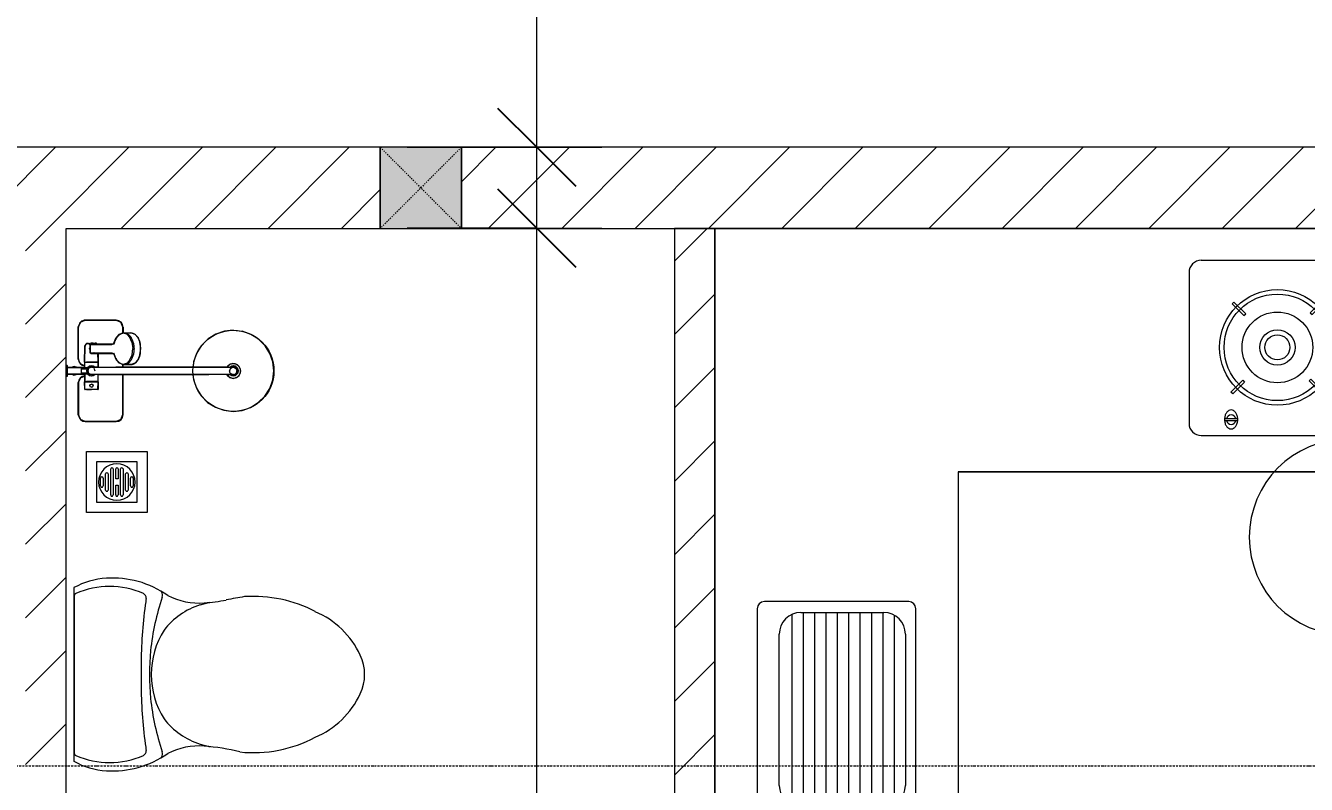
# Model space of a CAD drawing. Header units: millimetres. Extents: x 962 to 241049, y -15958 to 84407.
# Drawn here: x 148957 to 152115, y 31966 to 33837 of the extents above; entities that cross this region are included whole.
import ezdxf

# ---------------------------------------------------------------- set-up
doc = ezdxf.new("R2010")
doc.units = ezdxf.units.MM
for name, pattern in [('Dash', [6, 3, -3]), ('Dash Dot 3_16_', [7.9375, 4.7625, -1.5875, 0, -1.5875]), ('Grid Line', [22.225, 12.7, -3.175, 3.175, -3.175])]:
    doc.linetypes.add(name, pattern=pattern)
for name, color, linetype, lineweight in [('0-1', 7, 'Continuous', 5), ('A-ANNO-DIMS', 211, 'Continuous', 9), ('A-ANNO-DIMS-160', 211, 'Continuous', 9), ('A-DOOR-IDEN', 31, 'Continuous', 9), ('A-FLOR-2', 9, 'Continuous', 9), ('A-WALL', 113, 'Continuous', 9), ('A-WALL-1', 253, 'Continuous', 18), ('A-WALL-3', 113, 'Continuous', 18), ('A-WALL-PATT-1', 10, 'Continuous', 9), ('A-WALL-PATT-2', 111, 'Continuous', 9), ('G-ANNO-SYMB-1', 111, 'Dash Dot 3_16_', 18), ('I-FURN', 30, 'Continuous', 9), ('I-FURN-1', 254, 'Continuous', 9), ('M-EQPM-1', 254, 'Continuous', 9), ('P-SANR-FIXT', 6, 'Continuous', 9), ('P-SANR-FIXT-1', 254, 'Continuous', 9), ('S-COLS', 52, 'Continuous', 9), ('S-COLS-1', 52, 'Continuous', 5), ('S-COLS-6', 52, 'Continuous', 18), ('S-COLS-7', 52, 'Dash', 9), ('S-COLS-HDLN', 52, 'Dash', 9), ('S-GRID-1', 1, 'Grid Line', 9)]:
    doc.layers.add(name, color=color, linetype=linetype, lineweight=lineweight)
doc.styles.add('UTM Avo', font='UTM Avo.ttf', dxfattribs={"width": 0.9, "height": 400})
doc.dimstyles.new('1_Dim_chi_tiet_2_5', dxfattribs={"dimscale": 304.8, "dimtxt": 399.720379, "dimasz": 0.629921, "dimexe": 0.524934, "dimexo": 0.0625, "dimgap": 0.052493, "dimtad": 1, "dimdec": 0, "dimrnd": 5, "dimzin": 0, "dimdsep": 46, "dimtxsty": 'UTM Avo', "dimblk1": 'OBLIQUE', "dimblk2": 'OBLIQUE', "dimsah": 1, "dimcen": 0.09, "dimdle": 0.524934, "dimazin": 0, "dimtfac": 1, "dimtdec": 4, "dimtix": 1, "dimtmove": 0, "dimatfit": 3, "dimfxl": 1.049869, "dimfxlon": 1, "dimtvp": 1, "dimtolj": 1, "dimtzin": 0, "dimarcsym": 2})
pattern_1 = [(45, (63179.03, 0), (-90.50967, 90.50967), [])]

# ---------------------------------------------------------------- blocks, each defined once
blk = doc.blocks.new('HE BEP B_ - HE BEP B_-440115-TKCS_MB TẦNG 1')
at = {"layer": 'I-FURN'}
for p, q in [((599.3, 521.3), (1380.9, 521.3)), ((569.3, 491.3), (569.3, 119.3)), ((1410.9, 491.3), (1410.9, 119.3)), ((679.8, 418.4), (675.4, 414)), ((675.4, 414), (704.6, 384.9)), ((709, 389.3), (679.8, 418.4)), ((897.4, 421.2), (868.3, 392)), ((872.7, 387.6), (901.8, 416.8)), ((901.8, 416.8), (897.4, 421.2)), ((1078.5, 416.8), (1082.9, 421.2)), ((1107.6, 387.6), (1078.5, 416.8)), ((1082.9, 421.2), (1112, 392)), ((1271.3, 389.3), (1300.4, 418.4)), ((1304.8, 414), (1275.7, 384.9)), ((1300.4, 418.4), (1304.8, 414)), ((704.6, 384.9), (709, 389.3)), ((868.3, 392), (872.7, 387.6)), ((1112, 392), (1107.6, 387.6)), ((1275.7, 384.9), (1271.3, 389.3)), ((672.7, 196.4), (701.8, 225.6)), ((706.2, 221.2), (677.1, 192.1)), ((701.8, 225.6), (706.2, 221.2)), ((865.5, 223.9), (869.9, 228.3)), ((894.6, 194.8), (865.5, 223.9)), ((869.9, 228.3), (899, 199.2)), ((1110.3, 228.3), (1081.2, 199.2)), ((1085.6, 194.8), (1114.7, 223.9)), ((1114.7, 223.9), (1110.3, 228.3)), ((1278.4, 225.6), (1274, 221.2)), ((1274, 221.2), (1303.2, 192.1)), ((1307.6, 196.4), (1278.4, 225.6)), ((677.1, 192.1), (672.7, 196.4)), ((899, 199.2), (894.6, 194.8)), ((1081.2, 199.2), (1085.6, 194.8)), ((1303.2, 192.1), (1307.6, 196.4)), ((656.9, 130.4), (656.9, 126.5)), ((689.4, 130.4), (656.9, 130.4)), ((656.9, 126.5), (689.4, 126.5)), ((689.4, 126.5), (689.4, 130.4)), ((1290.8, 126.5), (1290.8, 130.4)), ((1290.8, 130.4), (1323.3, 130.4)), ((1323.3, 126.5), (1290.8, 126.5)), ((1323.3, 130.4), (1323.3, 126.5)), ((599.3, 89.3), (1380.9, 89.3))]:
    blk.add_line(p, q, dxfattribs=at)
for centre, radius in [((787.2, 306.6), 142.6), ((1193, 306.6), 142.6), ((787.2, 306.6), 131.3), ((1193, 306.6), 131.3), ((787.2, 306.6), 87.2), ((1193, 306.6), 87.2), ((787.2, 306.6), 43.6), ((1193, 306.6), 43.6), ((787.2, 306.6), 30.9), ((1193, 306.6), 30.9)]:
    blk.add_circle(centre, radius, dxfattribs=at)
for centre, radius, start, end in [((599.3, 491.3), 30, 90, 180), ((1380.9, 491.3), 30, 0, 90), ((690.4, 128.8), 33.5, 163.9419, 180), ((690.4, 128.8), 33.5, 180, 196.0581), ((681.9, 131.3), 24.7, 145.204, 163.9419), ((673.1, 128.4), 11.6, 9.9102, 170.0898), ((673.1, 128.4), 11.6, 189.7177, 350.2823), ((676.6, 135), 18.1, 120.7976, 145.204), ((673.2, 140.7), 11.5, 90, 120.7976), ((673.2, 140.7), 11.5, 59.2024, 90), ((669.8, 135), 18.1, 34.796, 59.2024), ((664.4, 131.3), 24.7, 16.0581, 34.796), ((655.9, 128.8), 33.5, 0, 16.0581), ((655.9, 128.8), 33.5, 343.9419, 0), ((1324.3, 128.8), 33.5, 163.9419, 180), ((1324.3, 128.8), 33.5, 180, 196.0581), ((1315.8, 131.3), 24.7, 145.204, 163.9419), ((1310.5, 135), 18.1, 120.7976, 145.204), ((1307.2, 128.4), 11.6, 9.9102, 170.0898), ((1307.2, 128.4), 11.6, 189.7177, 350.2823), ((1307.1, 140.7), 11.5, 90, 120.7976), ((1307.1, 140.7), 11.5, 59.2024, 90), ((1303.7, 135), 18.1, 34.796, 59.2024), ((1298.3, 131.3), 24.7, 16.0581, 34.796), ((1289.8, 128.8), 33.5, 0, 16.0581), ((1289.8, 128.8), 33.5, 343.9419, 0), ((599.3, 119.3), 30, 180, 270), ((681.9, 126.4), 24.7, 196.0581, 214.796), ((676.6, 122.6), 18.1, 214.796, 239.2024), ((673.2, 116.9), 11.5, 239.2024, 270), ((673.2, 116.9), 11.5, 270, 300.7976), ((669.8, 122.6), 18.1, 300.7976, 325.204), ((664.4, 126.4), 24.7, 325.204, 343.9419), ((1315.8, 126.4), 24.7, 196.0581, 214.796), ((1310.5, 122.6), 18.1, 214.796, 239.2024), ((1307.1, 116.9), 11.5, 239.2024, 270), ((1307.1, 116.9), 11.5, 270, 300.7976), ((1303.7, 122.6), 18.1, 300.7976, 325.204), ((1298.3, 126.4), 24.7, 325.204, 343.9419), ((1380.9, 119.3), 30, 270, 0)]:
    blk.add_arc(centre, radius, start, end, dxfattribs=at)
at = {"layer": 'I-FURN-1'}
for p, q in [((2000, 600), (2000, 0)), ((2000, 0), (2000, 600)), ((2000, 0), (0, 0)), ((0, 0), (2000, 0)), ((0, 0), (0, -1600)), ((0, 0), (0, -1600)), ((-495.6, -337.9), (-495.6, -1182.5)), ((-121.9, -320.4), (-478.1, -320.4)), ((-388, -347.1), (-183.5, -347.1)), ((-382.2, -347.1), (-382.2, -827.2)), ((-354.2, -347.1), (-354.2, -827.2)), ((-326.2, -347.1), (-326.2, -827.2)), ((-298.2, -347.1), (-298.2, -827.2)), ((-270.2, -347.1), (-270.2, -827.2)), ((-242.2, -347.1), (-242.2, -827.2)), ((-214.2, -347.1), (-214.2, -827.2)), ((-186.2, -347.1), (-186.2, -827.2)), ((-104.4, -1182.5), (-104.4, -337.9)), ((-410.2, -351.9), (-410.2, -822.3)), ((-158.2, -353.5), (-158.2, -820.8)), ((-441.3, -773.8), (-441.3, -400.4)), ((-130.2, -400.4), (-130.2, -773.8)), ((-183.5, -827.2), (-388, -827.2)), ((-371.1, -881.2), (-184.4, -881.2)), ((-424.5, -1120), (-424.5, -934.5)), ((-131.1, -934.5), (-131.1, -1120)), ((-453.5, -1016.6), (-446.4, -1004.2)), ((-314.6, -1078.3), (-419.7, -999.4)), ((-444.4, -1042.1), (-323.5, -1093.7)), ((-323.5, -1093.7), (-314.6, -1078.3)), ((-478.1, -1200), (-121.9, -1200)), ((-184.4, -1173.3), (-371.1, -1173.3)), ((0, -1600), (-600, -1600)), ((0, -1600), (-600, -1600))]:
    blk.add_line(p, q, dxfattribs=at)
for centre, radius in [((-451.1, -961.5), 17.8), ((-317.8, -1028.4), 22.2), ((-451.1, -1068.2), 17.8)]:
    blk.add_circle(centre, radius, dxfattribs=at)
for centre, radius, start, end in [((-478.1, -337.9), 17.5, 90, 180), ((-388, -400.4), 53.3, 90, 180), ((-183.5, -400.4), 53.3, 0, 90), ((-121.9, -337.9), 17.5, 360, 90), ((-388, -773.8), 53.3, 180, 270), ((-183.5, -773.8), 53.3, 270, 0), ((-371.1, -934.5), 53.3, 90, 180), ((-184.4, -934.5), 53.3, 0, 90), ((-431, -1013.1), 17.8, 50.5382, 150.0479), ((-438.1, -1025.5), 17.8, 150.0479, 249.4621), ((-371.1, -1120), 53.3, 180, 270), ((-184.4, -1120), 53.3, 270, 0), ((-478.1, -1182.5), 17.5, 180, 270), ((-121.9, -1182.5), 17.5, 270, 360)]:
    blk.add_arc(centre, radius, start, end, dxfattribs=at)
blk = doc.blocks.new('93925000_0001 - 93925000_top_dwg_93925000_T-348115-TKCS_MB TẦNG 1')
at = {"layer": 'P-SANR-FIXT'}
for p, q in [((-29.3, -30.4), (-108, -30.4)), ((29.3, -30.4), (108, -30.4)), ((-125, -47.4), (-125, -123.4)), ((-46.3, -78.4), (-46.3, -46.7)), ((-27.2, -47.1), (-26.1, -47.1)), ((-9, -412.5), (-9, -62.5)), ((9, -62.5), (9, -412.5)), ((21.5, -45.9), (60.6, -46.7)), ((125, -47.4), (125, -123.4)), ((-27.2, -77.9), (-26.1, -77.9)), ((43, -78.7), (21.5, -79.2)), ((43, -64.7), (43, -117.7)), ((65.8, -117.7), (65.8, -64.7)), ((42.7, -117.9), (42.7, -117.9)), ((43.2, -117.6), (43.2, -117.5)), ((65.6, -117.5), (65.6, -117.6)), ((66.1, -117.9), (66.1, -117.9)), ((-108, -140.4), (-9, -140.4)), ((9, -140.4), (16.1, -140.4)), ((15.4, -159.1), (15.8, -143.3)), ((108, -140.4), (92.7, -140.4)), ((93, -143.3), (93.4, -159.1))]:
    blk.add_line(p, q, dxfattribs=at)
at = {"layer": 'P-SANR-FIXT', "flags": 128}
for points in [[(-45.8, -46.1), (-27.2, -46.1), (-27.2, -78.9), (-45.8, -78.9)], [(-26.1, -46), (-26.1, -78.9), (-9, -79)], [(21.5, -47.4), (21.5, -79.1), (9, -79)]]:
    blk.add_lwpolyline(points, dxfattribs=at)
at = {"layer": 'P-SANR-FIXT'}
for centre, radius in [((-36.5, -62.5), 3.95), ((0, -412.5), 100)]:
    blk.add_circle(centre, radius, dxfattribs=at)
for centre, radius, start, end in [((-108, -47.4), 17, 90, 180), ((-29.3, -47.4), 17, 4.7626, 90), ((29.3, -47.4), 17, 90, 175.2374), ((108, -47.4), 17, 360, 90), ((-45.8, -46.6), 0.5, 90, 180), ((0, -62.5), 12, 318.5904, 221.4096), ((0, -62.5), 9, 90, 180.0008), ((0, -62.5), 9, 360, 90), ((45.7, -61.8), 2.59, 155.1929, 175.7071), ((45.9, -61.8), 2.75, 130.8294, 155.1929), ((46.1, -62.1), 3.08, 110.5459, 130.8294), ((54.4, -334.8), 275.9, 88.2683, 91.7343), ((59.7, -57.1), 10.5, 38.6491, 85.492), ((-11.1, -67.1), 76.9, 1.7693, 4.1075), ((-45.8, -78.4), 0.5, 180, 270), ((65.2, -72.4), 3.46, 323.2522, 79.3541), ((-108, -123.4), 17, 180, 270), ((47.7, -153.8), 35.5, 125.4414, 130.0144), ((49.9, -156.8), 39.2, 121.1773, 125.4365), ((50.6, -157.9), 40.5, 119.697, 121.1761), ((51, -158.7), 41.5, 117.0276, 119.7085), ((52.2, -161.1), 44.1, 113.3199, 117.0258), ((51.7, -159.9), 42.8, 109.7779, 113.2977), ((52.5, -162.2), 45.2, 106.1472, 109.7766), ((53.2, -164.5), 47.7, 103.9355, 106.1665), ((39.1, -108.2), 10.4, 284.3956, 285.5116), ((40.8, -114.2), 4.19, 285.5116, 289.9665), ((40.2, -112.5), 6, 289.9665, 292.7061), ((41.4, -115.3), 2.96, 292.7061, 296.5405), ((41.3, -115.1), 3.16, 296.9591, 300.8286), ((41.8, -115.8), 2.26, 300.8286, 305.287), ((42.1, -116.4), 1.64, 305.287, 309.9326), ((42.6, -116.9), 0.906, 309.9326, 315.24), ((66.5, -116.6), 1.39, 229.6335, 235.1234), ((66.3, -116.8), 1.08, 225.1702, 229.6335), ((67.3, -115.4), 2.79, 235.1234, 238.7439), ((67.2, -115.6), 2.6, 238.7439, 243.4573), ((67.8, -114.4), 3.89, 243.9189, 246.8313), ((68.1, -113.8), 4.52, 246.843, 250.4792), ((68.3, -113.2), 5.24, 250.478, 254.0406), ((68.5, -112.7), 5.75, 254.0357, 256.0561), ((55.4, -165.2), 48.4, 73.8659, 76.0481), ((56.2, -162.4), 45.5, 70.241, 73.86), ((57.4, -159.2), 42.1, 66.6693, 70.2637), ((56.5, -161.3), 44.3, 62.9815, 66.6728), ((58, -158.4), 41.1, 60.2783, 62.9855), ((57.7, -158.9), 41.7, 58.8444, 60.2824), ((59.2, -156.4), 38.7, 54.5377, 58.8482), ((60.9, -154), 35.8, 50.0034, 54.5405), ((108, -123.4), 17, 270, 360), ((32.6, -143.6), 16.9, 172.414, 179.1297), ((33.7, -143.7), 17.9, 164.9525, 172.4168), ((35.2, -144.2), 19.5, 157.9614, 164.9563), ((37.1, -144.9), 21.6, 151.4775, 157.9654), ((39.3, -146.1), 24, 145.4892, 151.4815), ((41.5, -147.6), 26.8, 139.9517, 145.4927), ((43.6, -149.4), 29.5, 134.7867, 139.9744), ((46.2, -152), 33.2, 130.0223, 134.7808), ((62.8, -151.7), 32.8, 45.1921, 50.0042), ((65, -149.6), 29.8, 40.0487, 45.1896), ((87.6, -128.4), 1.5, 180, 187.5386), ((87.6, -128.4), 1.5, 258.6057, 270), ((67.2, -147.7), 26.8, 34.5125, 40.0422), ((69.4, -146.2), 24.2, 28.5363, 34.4919), ((73.8, -143.9), 19.2, 21.6374, 28.9183), ((71.2, -145), 22.1, 15.4436, 21.6374), ((76.8, -143.4), 16.2, 7.1859, 15.4436), ((73.9, -143.8), 19.1, 1.2699, 7.1859), ((32.7, -159), 17.3, 181.3198, 222.2619), ((54.2, -123), 60.6, 259.1395, 270.1494), ((54.2, -119.5), 64.1, 270.1494, 280.3637), ((76, -159), 17.4, 317.3098, 358.6393), ((0, -412.5), 18, 120.2491, 59.7509), ((0, -412.5), 12.2, 137.7946, 42.2054), ((0, -412.5), 9, 180, 0)]:
    blk.add_arc(centre, radius, start, end, dxfattribs=at)
for points, degree in [([(-12.9, 0), (-12.9, -1.5), (-12.9, -3)], 2), ([(12.9, 0), (0, 0), (-12.8, 0)], 2), ([(12.8, 0), (12.9, 0), (12.9, 0)], 2), ([(12.9, 0), (12.9, -1.5), (12.9, -3)], 2), ([(-12.9, -3), (0, -3), (12.8, -3)], 2), ([(-12.8, -3), (-12.9, -3), (-12.9, -3)], 2), ([(-8.5, -3.8), (-8.5, -20.9), (-8.5, -38)], 2), ([(8.5, -3.8), (8.5, -20.9), (8.5, -38)], 2), ([(-5, -46), (-15.5, -46), (-26.1, -46)], 2), ([(-8.5, -38), (0, -38), (8.5, -38)], 2), ([(-5, -38), (-5, -44.8), (-5, -51.6)], 2), ([(5, -38), (5, -44.8), (5, -51.6)], 2), ([(5, -46), (13.3, -46), (21.5, -46)], 2), ([(43.2, -61.6), (43.1, -62.2), (43.3, -62.8), (43, -63.5), (43, -64.1), (43, -64.7)], 5), ([(46.1, -59), (45.8, -59), (45.6, -59), (45.4, -59.1), (45.2, -59.1), (45, -59.2)], 5), ([(65.6, -61.6), (65.6, -60.8), (65.5, -60), (64.3, -59), (63.5, -59), (62.7, -59)], 5), ([(42.8, -182.5), (33, -180.6), (24.7, -176.4), (19.9, -170.7)], 3), ([(88.8, -170.8), (83.9, -176.5), (75.6, -180.7), (65.8, -182.5)], 3)]:
    blk.add_open_spline(points, degree=degree, dxfattribs=at)
for points, weights in [([(-9.3, -3), (-8.5, -3), (-8.5, -3.8)], [1, 0.707106775639, 1]), ([(9.3, -3), (8.5, -3), (8.5, -3.8)], [1, 0.707106765177, 1]), ([(21.5, -45.9), (21.5, -45.7), (21.5, -47.4)], [0.874147445041, 0.908470869121, 1]), ([(67.9, -74.4), (66.9, -75.7), (65.8, -76.4)], [1, 0.991614392871, 1]), ([(54.4, -167.3), (15.8, -167.3), (15.8, -143.6)], [1, 0.707106781187, 1]), ([(93, -143.6), (93, -167.3), (54.4, -167.3)], [1, 0.707106781187, 1])]:
    blk.add_rational_spline(points, weights, degree=2, dxfattribs=at)
blk.add_open_spline([(68, -50.6), (68.4, -51.1), (68.6, -51.7), (68.7, -53.5), (68.2, -54.7), (66.1, -57), (64.6, -58.1), (62.7, -59)], degree=3, knots=[0.3623591, 0.3623591, 0.3623591, 0.3623591, 0.4991435, 0.4991435, 0.7494159, 0.7494159, 0.9564651, 0.9564651, 0.9564651, 0.9564651], dxfattribs=at)
blk = doc.blocks.new('93925000_0001 - 93925000_top_dwg-348114-TKCS_MB TẦNG 1')
blk.add_blockref('93925000_0001 - 93925000_top_dwg_93925000_T-348115-TKCS_MB TẦNG 1', (0, 0))
blk = doc.blocks.new('93925000_0001 - 93925000_3D_low_dwg-V39-TKCS_MB TẦNG 1')
at = {"layer": 'P-SANR-FIXT'}
for p, q in [((-13, 0.4), (-12.1, 0.4)), ((-13, 0.4), (-11.6, 0.4)), ((-13, -2.4), (-13, 0.4)), ((-13, -2.4), (-13, 0)), ((-12.1, 0.4), (-9.1, 0.4)), ((-8, 0.4), (-11.6, 0.4)), ((-9.1, 0.4), (-5, 0.4)), ((-5, 0.4), (-8, 0.4)), ((-5, 0.4), (0, 0.4)), ((0, 0.4), (5.1, 0.4)), ((5.1, 0.4), (9, 0.4)), ((8.2, 0.4), (5.1, 0.4)), ((11.6, 0.4), (8.2, 0.4)), ((9, 0.4), (12, 0.4)), ((13, 0.4), (11.6, 0.4)), ((12, 0.4), (13, 0.4)), ((13, -2.4), (13, 0.4)), ((13, -2.4), (13, 0)), ((-120, -35), (-108, -30)), ((-108, -30), (-120, -35)), ((-108, -30), (-29.2, -30)), ((-29.2, -30), (-108, -30)), ((-29.2, -30), (-17.2, -35)), ((-17.2, -35), (-29.2, -30)), ((-12.1, -2.4), (-13, -2.4)), ((-13, -2.4), (-11.6, -2.4)), ((-12.1, -2.4), (-13, -2.4)), ((-13, -2.4), (-11.6, -2.4)), ((-9.1, -2.4), (-12.1, -2.4)), ((-9.1, -2.4), (-12.1, -2.4)), ((-11.6, -2.4), (-8.5, -2.4)), ((-11.6, -2.4), (-8.9, -2.4)), ((-11.1, -20.1), (-8.9, -14.6)), ((-8.9, -25.2), (-11.1, -20.1)), ((-5, -2.4), (-9.1, -2.4)), ((-8.9, -45.6), (-8.9, -2.4)), ((-6.1, -2.4), (-8.5, -2.4)), ((-8.5, -53.6), (-8.5, -2.4)), ((0, -2.4), (-5, -2.4)), ((5.1, -2.4), (0, -2.4)), ((5.1, -2.4), (9, -2.4)), ((6.1, -2.4), (8.5, -2.4)), ((11.6, -2.4), (8.5, -2.4)), ((8.5, -2.4), (8.5, -53.6)), ((8.9, -2.4), (8.9, -45.6)), ((11.6, -2.4), (8.9, -2.4)), ((11.1, -20.1), (8.9, -15)), ((8.9, -25.6), (11.1, -20.1)), ((9, -2.4), (12, -2.4)), ((9, -2.4), (12, -2.4)), ((13, -2.4), (11.6, -2.4)), ((13, -2.4), (11.6, -2.4)), ((12, -2.4), (13, -2.4)), ((12, -2.4), (13, -2.4)), ((17.2, -35), (29.2, -30)), ((17.2, -35), (29.2, -30)), ((29.2, -30), (108, -30)), ((108, -30), (29.2, -30)), ((108, -30), (120, -35)), ((120, -35), (108, -30)), ((-125, -47), (-120, -35)), ((-120, -35), (-125, -47)), ((-125, -123), (-125, -47)), ((-125, -47), (-125, -123)), ((-46.3, -45.7), (-27.2, -45.6)), ((-46.3, -46.9), (-46.3, -45.7)), ((-46.3, -45.7), (-46.3, -46.9)), ((-46.3, -50.5), (-46.3, -46.9)), ((-46.3, -50.5), (-46.3, -56.1)), ((-46.3, -56.1), (-46.3, -62.1)), ((-46.3, -68.1), (-46.3, -62.1)), ((-40.5, -62.1), (-39.4, -59.4)), ((-40.5, -62.1), (-39.3, -64.9)), ((-36.6, -58.1), (-39.4, -59.4)), ((-36.6, -58.1), (-33.6, -59.3)), ((-33.6, -59.3), (-32.5, -62.1)), ((-33.6, -64.8), (-32.5, -62.1)), ((-27.2, -46.8), (-27.2, -45.6)), ((-27.2, -46.8), (-27.2, -50.4)), ((-27.2, -56), (-27.2, -50.4)), ((-27.2, -62.1), (-27.2, -56)), ((-27.2, -68.2), (-27.2, -62.1)), ((-26.1, -46.8), (-26.1, -45.6)), ((-8.5, -45.6), (-26.1, -45.6)), ((-26.1, -46.8), (-26.1, -50.4)), ((-26.1, -56), (-26.1, -50.4)), ((-26.1, -62.1), (-26.1, -56)), ((-26.1, -68.2), (-26.1, -62.1)), ((-17.2, -35), (-12.8, -45.6)), ((-12.8, -45.6), (-17.2, -35)), ((-11.1, -57.5), (-12, -62.1)), ((-11.2, -57.7), (-12, -62.1)), ((-12, -62.1), (-11.2, -66.5)), ((-12, -62.1), (-11.2, -66.5)), ((-8.5, -53.6), (-11.2, -57.7)), ((-8.5, -53.6), (-11.2, -57.7)), ((-11.1, -57.5), (-11.2, -57.7)), ((-5.4, -54.9), (-9, -62.1)), ((-9, -62.1), (-9, -66.3)), ((-4.4, -50.9), (-8.5, -53.6)), ((-4.4, -50.9), (-8.5, -53.6)), ((0, -53.1), (-5.4, -54.9)), ((-4.6, -51), (-4.4, -50.9)), ((0, -50.1), (-4.4, -50.9)), ((4.4, -50.9), (0, -50.1)), ((2.5, -54.1), (0, -53.1)), ((4.4, -50.9), (4.6, -51)), ((4.4, -50.9), (8.5, -53.6)), ((4.4, -50.9), (8.5, -53.6)), ((9, -62.1), (6.4, -55.7)), ((9, -62.1), (7.2, -57.8)), ((21.5, -45.6), (8.5, -45.6)), ((11.1, -57.5), (8.5, -53.6)), ((11.2, -57.7), (8.5, -53.6)), ((11.2, -57.7), (8.5, -53.6)), ((9, -62.1), (9, -66.5)), ((11.1, -57.5), (11.2, -57.7)), ((11.1, -66.7), (12, -62.1)), ((12, -62.1), (11.2, -57.7)), ((12, -62.1), (11.2, -57.7)), ((11.2, -66.5), (12, -62.1)), ((17.2, -35), (12.8, -45.6)), ((12.8, -45.6), (17.2, -35)), ((21.5, -45.6), (60.6, -46.1)), ((21.5, -46.8), (21.5, -45.6)), ((21.5, -46.8), (21.5, -50.4)), ((21.5, -56), (21.5, -50.4)), ((21.5, -62.1), (21.5, -56)), ((21.5, -68.2), (21.5, -62.1)), ((43.3, -68.3), (43.8, -62.3)), ((44.3, -58.6), (44.2, -112.9)), ((65.4, -58.6), (44.3, -58.6)), ((52.7, -58.6), (54.8, -57.9)), ((54.8, -57.9), (56.9, -58.6)), ((60.6, -46.1), (66.7, -50.3)), ((65.4, -58.6), (65.4, -112.9)), ((66.3, -68.3), (65.7, -60.4)), ((66.7, -50.3), (69.5, -62.1)), ((66.7, -73.9), (69.5, -62.1)), ((120, -35), (125, -47)), ((125, -47), (120, -35)), ((125, -47), (125, -123)), ((125, -123), (125, -47)), ((-46.3, -73.7), (-46.3, -68.1)), ((-46.3, -77.3), (-46.3, -73.7)), ((-46.3, -78.5), (-46.3, -77.3)), ((-46.3, -78.5), (-46.3, -77.3)), ((-46.3, -78.5), (-27.2, -78.6)), ((-36.5, -66.1), (-39.3, -64.9)), ((-33.6, -64.8), (-36.5, -66.1)), ((-27.2, -73.8), (-27.2, -68.2)), ((-27.2, -77.4), (-27.2, -73.8)), ((-27.2, -78.6), (-27.2, -77.4)), ((-26.1, -73.8), (-26.1, -68.2)), ((-26.1, -77.4), (-26.1, -73.8)), ((-26.1, -78.6), (-26.1, -77.4)), ((-26.1, -78.6), (-10.5, -78.6)), ((-11.1, -66.7), (-11.2, -66.5)), ((-11.2, -66.5), (-9, -69.8)), ((-11.1, -66.7), (-9, -69.9)), ((-9, -79.5), (-9, -66.3)), ((-9, -79.5), (-9, -94.5)), ((-9, -94.5), (-9, -122.1)), ((6.4, -68.5), (0, -71.1)), ((9, -79.6), (9, -66.5)), ((9, -69.8), (11.2, -66.5)), ((9, -69.8), (11.2, -66.5)), ((9, -69.8), (11.1, -66.7)), ((9, -78.6), (21.5, -78.6)), ((9, -79.6), (9, -94.6)), ((9, -94.6), (9, -122.1)), ((11.1, -66.7), (11.2, -66.5)), ((21.5, -73.8), (21.5, -68.2)), ((21.5, -77.4), (21.5, -73.8)), ((21.5, -78.6), (21.5, -77.4)), ((21.5, -78.6), (44.3, -78.3)), ((43.3, -68.3), (44.3, -66.3)), ((44.3, -70.3), (43.3, -68.3)), ((66.3, -68.3), (65.4, -66.3)), ((65.4, -70.2), (66.3, -68.3)), ((-120, -135), (-125, -123)), ((-125, -123), (-120, -135)), ((-9, -122.1), (-9, -352.1)), ((9, -352.1), (9, -122.1)), ((27.2, -123.6), (19, -131.1)), ((42.7, -116.4), (27.2, -123.6)), ((44.2, -112.9), (42.7, -116.4)), ((65.4, -112.9), (67, -116.4)), ((67, -116.4), (82.2, -123.4)), ((82.2, -123.4), (90.4, -130.7)), ((125, -123), (120, -135)), ((120, -135), (125, -123)), ((-108, -140), (-120, -135)), ((-120, -135), (-108, -140)), ((-8.8, -140), (-108, -140)), ((-108, -140), (-8.8, -140)), ((16.1, -140), (8.8, -140)), ((8.8, -140), (16.1, -140)), ((16, -140.4), (19, -131.1)), ((16, -140.4), (16, -160.1)), ((19.3, -150.1), (16, -140.4)), ((27.5, -157.3), (19.3, -150.1)), ((27.5, -157.3), (39.8, -162.4)), ((70.6, -162.2), (82.5, -157.2)), ((90.7, -149.6), (82.5, -157.2)), ((90.4, -130.7), (93.7, -140.4)), ((90.7, -149.6), (93.7, -140.4)), ((108, -140), (93.6, -140)), ((93.6, -140), (108, -140)), ((93.7, -140.4), (93.7, -160.1)), ((108, -140), (120, -135)), ((108, -140), (120, -135)), ((16, -160.1), (18.8, -169)), ((19.3, -169.7), (16, -160.1)), ((27.5, -177), (19.3, -169.7)), ((39.8, -182), (27.5, -177)), ((39.6, -182), (54.8, -183.9)), ((39.8, -162.4), (54.8, -164.2)), ((39.8, -182), (54.8, -183.9)), ((70.6, -162.2), (54.8, -164.2)), ((54.8, -183.9), (70.6, -181.9)), ((54.8, -183.9), (69.3, -182.2)), ((82.5, -176.8), (70.6, -181.9)), ((82.2, -177), (79.6, -178.1)), ((90.7, -169.3), (82.5, -176.8)), ((90.6, -169.4), (88.2, -171.6)), ((93.7, -160.1), (90.7, -169.3)), ((-21.4, -314.2), (-42.5, -321.4)), ((-9, -312.8), (-21.4, -314.2)), ((22.5, -314.4), (9, -312.9)), ((43, -321.6), (22.5, -314.4)), ((-61.8, -333.3), (-77.7, -348.9)), ((-42.5, -321.4), (-61.8, -333.3)), ((61.9, -333.3), (43, -321.6)), ((78.8, -350.3), (61.9, -333.3)), ((-89.8, -367.9), (-97.3, -388.9)), ((-77.7, -348.9), (-89.8, -367.9)), ((-9, -374.4), (-9, -352.1)), ((-9, -394.7), (-9, -374.4)), ((9, -374.3), (9, -352.1)), ((9, -394.5), (9, -374.3)), ((90.5, -369.3), (78.8, -350.3)), ((97.6, -390.1), (90.5, -369.3)), ((-97.3, -388.9), (-100, -411.9)), ((-16.7, -404), (-18.5, -411.9)), ((-11.8, -397.7), (-16.7, -404)), ((-12, -411.9), (-9, -404.4)), ((-9, -396.3), (-11.8, -397.7)), ((-9, -394.7), (-9, -407.6)), ((-5.4, -404.7), (-9, -411.9)), ((-9, -407.6), (-9, -411.9)), ((-5.4, -404.7), (-6.3, -405.5)), ((-5.4, -404.7), (0, -402.9)), ((5.4, -404.7), (0, -402.9)), ((9, -411.9), (5.4, -404.7)), ((5.4, -404.7), (6.2, -405.4)), ((9, -394.5), (9, -407.4)), ((11.7, -397.6), (9, -396.3)), ((12, -411.9), (9, -404.9)), ((9, -411.9), (9, -407.4)), ((11.7, -397.6), (16.7, -403.7)), ((11.7, -397.6), (16.7, -403.7)), ((16.7, -403.7), (18.5, -411.9)), ((16.7, -403.7), (18.5, -411.9)), ((100, -411.9), (97.6, -390.1)), ((-100, -411.9), (-97.6, -433.8)), ((-97.6, -433.8), (-90.5, -454.4)), ((-18.5, -411.9), (-18.5, -411.9)), ((-18.5, -411.9), (-16.5, -420.1)), ((-16.5, -420.1), (-11.3, -426.5)), ((-8.3, -420.6), (-12, -411.9)), ((-11.3, -426.5), (-3.9, -430)), ((-9, -411.9), (-9, -411.9)), ((0, -423.9), (-8.3, -420.6)), ((-5.4, -419.1), (-6.2, -418.4)), ((0, -420.9), (-5.4, -419.1)), ((0, -420.9), (-5.4, -419.1)), ((-3.9, -430), (4.1, -429.9)), ((5.4, -419.1), (0, -420.9)), ((5.4, -419.1), (0, -420.9)), ((8.7, -420.2), (0, -423.9)), ((4.1, -429.9), (11.7, -426.2)), ((5.4, -419.1), (9, -411.6)), ((5.4, -419.1), (9, -411.9)), ((6.2, -418.4), (5.4, -419.1)), ((8.7, -420.2), (12, -411.9)), ((9, -411.6), (9, -411.9)), ((16.5, -420.1), (11.7, -426.2)), ((18.5, -411.9), (16.5, -420.1)), ((18.5, -411.9), (18.5, -411.9)), ((89.8, -455.8), (97.5, -433.9)), ((100, -411.9), (97.5, -433.9)), ((-90.5, -454.4), (-78.4, -473.9)), ((78, -474.5), (89.8, -455.8)), ((-78.4, -473.9), (-62.2, -490.2)), ((-62.2, -490.2), (-43.5, -501.9)), ((-43.5, -501.9), (-22.2, -509.4)), ((22.1, -509.4), (42.9, -502.2)), ((42.9, -502.2), (61.9, -490.4)), ((61.9, -490.4), (78, -474.5)), ((-22.2, -509.4), (-0.1, -511.9)), ((-0.1, -511.9), (22.1, -509.4))]:
    blk.add_line(p, q, dxfattribs=at)
blk = doc.blocks.new('93925000_0001 - FMM 93925000-V40-TKCS_MB TẦNG 1')
for name in ['93925000_0001 - 93925000_3D_low_dwg-V39-TKCS_MB TẦNG 1', '93925000_0001 - 93925000_top_dwg-348114-TKCS_MB TẦNG 1']:
    blk.add_blockref(name, (0, 0))
blk = doc.blocks.new('TOILET - TOILET-348229-TKCS_MB TẦNG 1')
at = {"layer": 'P-SANR-FIXT-1'}
for p, q in [((214.2, -19.1), (-214.2, -19.1)), ((194, -19.9), (-194, -19.9)), ((-171.7, -330.3), (-178.6, -355.5)), ((171.7, -330.3), (178.6, -355.5))]:
    blk.add_line(p, q, dxfattribs=at)
for centre, radius, start, end in [((-46.1, -111.1), 191.6, 151.2809, 176.4513), ((-9.8, -107.2), 207.3, 156.2862, 203.7138), ((-193.7, -26.4), 6.48, 92.3168, 156.2862), ((193.7, -26.4), 6.48, 23.7138, 87.6832), ((9.8, -107.2), 207.3, 336.2862, 23.7138), ((46.1, -111.1), 191.6, 3.5487, 28.7191), ((1.9, -114.1), 239.7, 176.4513, 195.2961), ((-1.9, -114.1), 239.7, 344.7039, 3.5487), ((-4, -115.7), 233.6, 195.2961, 215.2147), ((-14.3, -1400.4), 1215.6, 90.3974, 97.407), ((0, -3462.8), 3278, 89.6026, 90.3974), ((14.3, -1400.4), 1215.6, 82.593, 89.6026), ((4, -115.7), 233.6, 324.7853, 344.7039), ((-189.1, -185.5), 11.7, 205.4105, 277.5788), ((0.6, -792.1), 586.9, 95.8322, 108.9927), ((178.9, -2951.3), 2778.4, 97.2351, 97.5788), ((0, -416), 206.1, 90, 122.0732), ((0, -786.7), 581.5, 84.1678, 95.8322), ((0, -416), 206.1, 57.9268, 90), ((-0.6, -792.1), 586.9, 71.0073, 84.1678), ((-178.9, -2951.3), 2778.4, 82.4212, 82.7649), ((189.1, -185.5), 11.7, 262.4212, 334.5895), ((-195, -224.1), 13.8, 230.6724, 288.9927), ((-343.5, -327.4), 167.3, 355.4559, 27.38), ((-0.4, -384), 179.5, 127.4036, 162.5964), ((0.4, -384), 179.5, 17.4036, 52.5964), ((343.5, -327.4), 167.3, 152.62, 184.5441), ((195, -224.1), 13.8, 251.0073, 309.3276), ((-719.2, -297.5), 544.3, 346.0536, 355.4559), ((719.2, -297.5), 544.3, 184.5441, 190.2879), ((-1948.3, -805.1), 2171.2, 9.681, 10.8949), ((137.1, -461.2), 329.8, 174.3487, 207.6878), ((-137.1, -461.2), 329.8, 332.3122, 3.6835), ((45.1, -528.6), 217.6, 203.2216, 244.7718), ((-45.1, -528.6), 217.6, 295.2282, 336.7784), ((0, -624.4), 111.7, 244.7718, 295.2282)]:
    blk.add_arc(centre, radius, start, end, dxfattribs=at)
blk = doc.blocks.new('THU NUOC - THU NUOC-V67-TKCS_MB TẦNG 1')
at = {"layer": 'M-EQPM-1'}
for p, q in [((-66.3, -70.6), (-66.3, 79.4)), ((-66.3, 79.4), (83.7, 79.4)), ((83.7, 79.4), (83.7, -70.6)), ((58.7, 54.4), (-41.3, 54.4)), ((-41.3, 54.4), (-41.3, -45.6)), ((-11, 32.1), (28.5, 32.1)), ((-1.1, 44.5), (18.5, 44.5)), ((18.5, 38.5), (-1.1, 38.5)), ((58.7, -45.6), (58.7, 54.4)), ((-23.3, 19.6), (40.9, 19.6)), ((40.9, 13.6), (-23.3, 13.6)), ((-23.3, 7.2), (0.7, 7.2)), ((0.7, 1.2), (-23.3, 1.2)), ((28.5, 26.1), (-11, 26.1)), ((0.7, 7.2), (0.7, 1.2)), ((16.7, 1.2), (16.7, 7.2)), ((16.7, 7.2), (40.9, 7.2)), ((40.9, 1.2), (16.7, 1.2)), ((-23.3, -4.8), (40.9, -4.8)), ((40.9, -10.8), (-23.3, -10.8)), ((-11, -17.3), (28.5, -17.3)), ((28.5, -23.3), (-11, -23.3)), ((-1.1, -29.6), (18.5, -29.6)), ((-41.3, -45.6), (58.7, -45.6)), ((18.5, -35.6), (-1.1, -35.6)), ((83.7, -70.6), (-66.3, -70.6))]:
    blk.add_line(p, q, dxfattribs=at)
for centre, radius, start, end in [((8.7, 4.4), 45, 0, 180), ((8.7, 4.4), 45, 360, 180), ((-11, 29.1), 3, 90, 270), ((-1.1, 41.5), 3, 90, 270), ((18.5, 41.5), 3, 270, 90), ((28.5, 29.1), 3, 270, 90), ((8.7, 4.4), 45, 180, 0), ((8.7, 4.4), 45, 180, 360), ((-23.3, 16.6), 3, 90, 270), ((-23.3, 4.2), 3, 90, 270), ((40.9, 16.6), 3, 270, 90), ((40.9, 4.2), 3, 270, 90), ((-23.3, -7.8), 3, 90, 270), ((-11, -20.3), 3, 90, 270), ((-1.1, -32.6), 3, 90, 270), ((18.5, -32.6), 3, 270, 90), ((28.5, -20.3), 3, 270, 90), ((40.9, -7.8), 3, 270, 90)]:
    blk.add_arc(centre, radius, start, end, dxfattribs=at)
blk = doc.blocks.new('NCV_TKTC_TANG 1_rvt-1-TKCS_MB TẦNG 1')
at = {"layer": 'A-WALL-PATT-1'}
h = blk.add_hatch(dxfattribs=at)
h.set_pattern_fill('FP_1', color=256, style=0, pattern_type=2)
h.set_pattern_definition([(45, (0, 0), (-90.50967, 90.50967), [])])
h.paths.add_polyline_path([(87477.6, 31136.9), (87477.6, 33336.9), (87377.6, 33336.9), (87377.6, 31136.9)])
at = {"layer": 'A-FLOR-2'}
for p, q in [((90077.6, 33336.9), (87477.6, 33336.9)), ((87477.6, 33336.9), (87477.6, 31036.9))]:
    blk.add_line(p, q, dxfattribs=at)
at = {"layer": 'A-WALL-1'}
for p, q in [((87477.6, 33336.9), (87377.6, 33336.9)), ((87377.6, 33336.9), (87377.6, 31136.9)), ((87477.6, 31136.9), (87477.6, 33336.9))]:
    blk.add_line(p, q, dxfattribs=at)
at = {"layer": 'I-FURN-1'}
blk.add_blockref('HE BEP B_ - HE BEP B_-440115-TKCS_MB TẦNG 1', (88077.6, 32736.9), dxfattribs=at)
at = {"layer": 'M-EQPM-1', "rotation": 90.0000000000001}
blk.add_blockref('THU NUOC - THU NUOC-V67-TKCS_MB TẦNG 1', (86007, 32702.8), dxfattribs=at)
at = {"layer": 'P-SANR-FIXT-1'}
for name, p, rotation in [('93925000_0001 - FMM 93925000-V40-TKCS_MB TẦNG 1', (85877.6, 32985.6), 90), ('TOILET - TOILET-348229-TKCS_MB TẦNG 1', (85877.6, 32236.9), 89.9999999999999)]:
    blk.add_blockref(name, p, dxfattribs=dict(at, rotation=rotation))
blk = doc.blocks.new('G1_SOF - BO TRU - 200x200-3050151-TKCS_MB TẦNG 1')
at = {"layer": 'S-COLS-HDLN'}
for p, q in [((-100, 100), (100, -100)), ((100, 100), (-100, -100))]:
    blk.add_line(p, q, dxfattribs=at)
blk = doc.blocks.new('STN_Door Tag - STN_Door Tag-1788670-TKCS_MB TẦNG 1')
at = {"layer": 'A-DOOR-IDEN'}
for p, q in [((-3.37, 1.495), (3.431, 1.495)), ((-3.37, -1.524), (3.431, -1.524))]:
    blk.add_line(p, q, dxfattribs=at)
for centre, start, end in [((-3.37, -0.015), 90, 270), ((3.431, -0.015), 270, 90)]:
    blk.add_arc(centre, 1.509, start, end, dxfattribs=at)
blk = doc.blocks.new('DIMBLOCK154-TKCS_MB TẦNG 1')
at = {"layer": 'A-ANNO-DIMS-160'}
for p, q in [((150217.4, 33376.9), (150217.4, 36697.8)), ((149897.4, 36537.8), (150377.4, 36537.8)), ((150217.4, 36537.8), (149897.4, 36537.8)), ((149897.4, 33536.9), (150377.4, 33536.9)), ((150217.4, 33536.9), (149897.4, 33536.9))]:
    blk.add_line(p, q, dxfattribs=at)
at = {"layer": 'A-ANNO-DIMS-160', "lineweight": 25}
for p, q in [((150217.4, 36537.8), (150121.4, 36633.8)), ((150217.4, 36537.8), (150313.4, 36441.8)), ((150217.4, 33536.9), (150121.4, 33632.9)), ((150217.4, 33536.9), (150313.4, 33440.9))]:
    blk.add_line(p, q, dxfattribs=at)
at = {"layer": 'A-ANNO-DIMS-160', "color": 0, "insert": (149697.8, 34489.6), "char_height": 400, "width": 1314.636, "attachment_point": 1, "rotation": 90, "line_spacing_factor": 1.110334, "style": 'UTM Avo'}
blk.add_mtext('3000', dxfattribs=at)
blk = doc.blocks.new('_Oblique')
at = {"color": 0, "linetype": 'ByBlock', "lineweight": -2}
blk.add_line((-0.5, -0.5), (0.5, 0.5), dxfattribs=at)
blk = doc.blocks.new('DIMBLOCK195-TKCS_MB TẦNG 1')
at = {"layer": 'A-ANNO-DIMS-160'}
for p, q in [((150217.4, 24576.9), (150217.4, 33497.4)), ((149897.4, 33337.4), (150377.4, 33337.4)), ((150217.4, 33337.4), (149897.4, 33337.4)), ((149897.4, 24736.9), (150377.4, 24736.9)), ((150217.4, 24736.9), (149897.4, 24736.9))]:
    blk.add_line(p, q, dxfattribs=at)
at = {"layer": 'A-ANNO-DIMS-160', "lineweight": 25}
for p, q in [((150217.4, 33337.4), (150121.4, 33433.4)), ((150217.4, 33337.4), (150313.4, 33241.4)), ((150217.4, 24736.9), (150121.4, 24832.9)), ((150217.4, 24736.9), (150313.4, 24640.9))]:
    blk.add_line(p, q, dxfattribs=at)
at = {"layer": 'A-ANNO-DIMS-160', "color": 0, "insert": (149697.8, 28489.4), "char_height": 400, "width": 1314.636, "attachment_point": 1, "rotation": 90, "line_spacing_factor": 1.110334, "style": 'UTM Avo'}
blk.add_mtext('8600', dxfattribs=at)

msp = doc.modelspace()

# ---------------------------------------------------------------- hatches: boundary and pattern name
at = {"layer": 'A-WALL-PATT-2'}
h = msp.add_hatch(dxfattribs=at)
h.set_pattern_fill('FP_1', color=256, style=0, pattern_type=2)
h.set_pattern_definition(pattern_1)
h.paths.add_polyline_path([(153516.6, 33336.9), (153516.6, 33536.9), (150031.3, 33536.9), (150031.3, 33336.9), (153147, 33336.9)])
h.paths.add_polyline_path([(154756.6, 33336.9), (154756.6, 33536.9), (154606.6, 33536.9), (154606.6, 33336.9)])
h.paths.add_polyline_path([(149056.6, 33336.9), (149831.3, 33336.9), (149831.3, 33536.9), (148426.6, 33536.9), (148426.6, 33336.9), (148956.6, 33336.9)])
h.paths.add_polyline_path([(147436.6, 33336.9), (147436.6, 33536.9), (146956.6, 33536.9), (146956.6, 33336.9)])
h = msp.add_hatch(dxfattribs=at)
h.set_pattern_fill('FP_1', color=256, style=0, pattern_type=2)
h.set_pattern_definition(pattern_1)
h.paths.add_polyline_path([(149056.6, 31136.9), (149056.6, 33336.9), (148956.6, 33336.9), (148956.6, 31136.9)])
at = {"layer": 'S-COLS-1'}
msp.add_hatch(color=256, dxfattribs=at).paths.add_polyline_path([(149831.3, 33336.9), (150031.3, 33336.9), (150031.3, 33536.9), (149831.3, 33536.9)])

# ---------------------------------------------------------------- linework, layer by layer
at = {"layer": 'A-WALL'}
for p, q in [((149831.3, 33336.9), (149831.3, 33536.9)), ((150031.3, 33536.9), (150031.3, 33336.9))]:
    msp.add_line(p, q, dxfattribs=at)
at = {"layer": 'A-WALL-3'}
for p, q in [((149831.3, 33536.9), (148426.6, 33536.9)), ((153516.6, 33536.9), (150031.3, 33536.9)), ((149056.6, 33336.9), (149831.3, 33336.9)), ((149056.6, 32993.9), (149056.6, 33336.9)), ((150031.3, 33336.9), (153516.6, 33336.9)), ((149056.6, 31136.9), (149056.6, 32977.7))]:
    msp.add_line(p, q, dxfattribs=at)
at = {"layer": 'G-ANNO-SYMB-1'}
msp.add_line((90628.5, 32011.5), (198105.9, 32011.5), dxfattribs=at)
at = {"layer": 'S-COLS'}
for p, q in [((149831.3, 33536.9), (149831.3, 33336.9)), ((150031.3, 33336.9), (150031.3, 33536.9))]:
    msp.add_line(p, q, dxfattribs=at)
at = {"layer": 'S-COLS-6'}
for p, q in [((150031.3, 33536.9), (149831.3, 33536.9)), ((149831.3, 33336.9), (150031.3, 33336.9))]:
    msp.add_line(p, q, dxfattribs=at)
at = {"layer": 'S-GRID-1'}
msp.add_line((192368.8, 33536.9), (96265.8, 33536.9), dxfattribs=at)

# ---------------------------------------------------------------- block references
at = {"layer": '0-1'}
msp.add_blockref('NCV_TKTC_TANG 1_rvt-1-TKCS_MB TẦNG 1', (63179, 0), dxfattribs=at)
at = {"layer": 'A-DOOR-IDEN', "xscale": 159.9999999999999, "yscale": 159.9999999999999, "zscale": 159.9999999999999}
msp.add_blockref('STN_Door Tag - STN_Door Tag-1788670-TKCS_MB TẦNG 1', (152755.1, 32578), dxfattribs=at)
at = {"layer": 'S-COLS-7'}
msp.add_blockref('G1_SOF - BO TRU - 200x200-3050151-TKCS_MB TẦNG 1', (149931.3, 33436.9), dxfattribs=at)

# ---------------------------------------------------------------- dimensions: what is measured, and where the dimension line sits
at = {"layer": 'A-ANNO-DIMS'}
for base, p1, p2, override, picture, middle in [((150217.4, 36537.8), (149897.4, 33536.9), (149897.4, 36537.8), {"dimpost": '<>', "dimfxl": 3000.853645}, 'DIMBLOCK154-TKCS_MB TẦNG 1', (149994.4, 35037.4)), ((150217.3981, 33337.3629), (149897.3981, 24736.936), (149897.3981, 33337.3629), {"dimpost": '<>', "dimfxl": 8600.426822}, 'DIMBLOCK195-TKCS_MB TẦNG 1', (149994.406, 29037.1494))]:
    dim = msp.add_linear_dim(base=base, p1=p1, p2=p2, angle=90, dimstyle='1_Dim_chi_tiet_2_5', override=override, dxfattribs=at)
    dim.commit()
    dim.dimension.update_dxf_attribs({"geometry": picture, "text_midpoint": middle})

doc.saveas('drawing.dxf')
